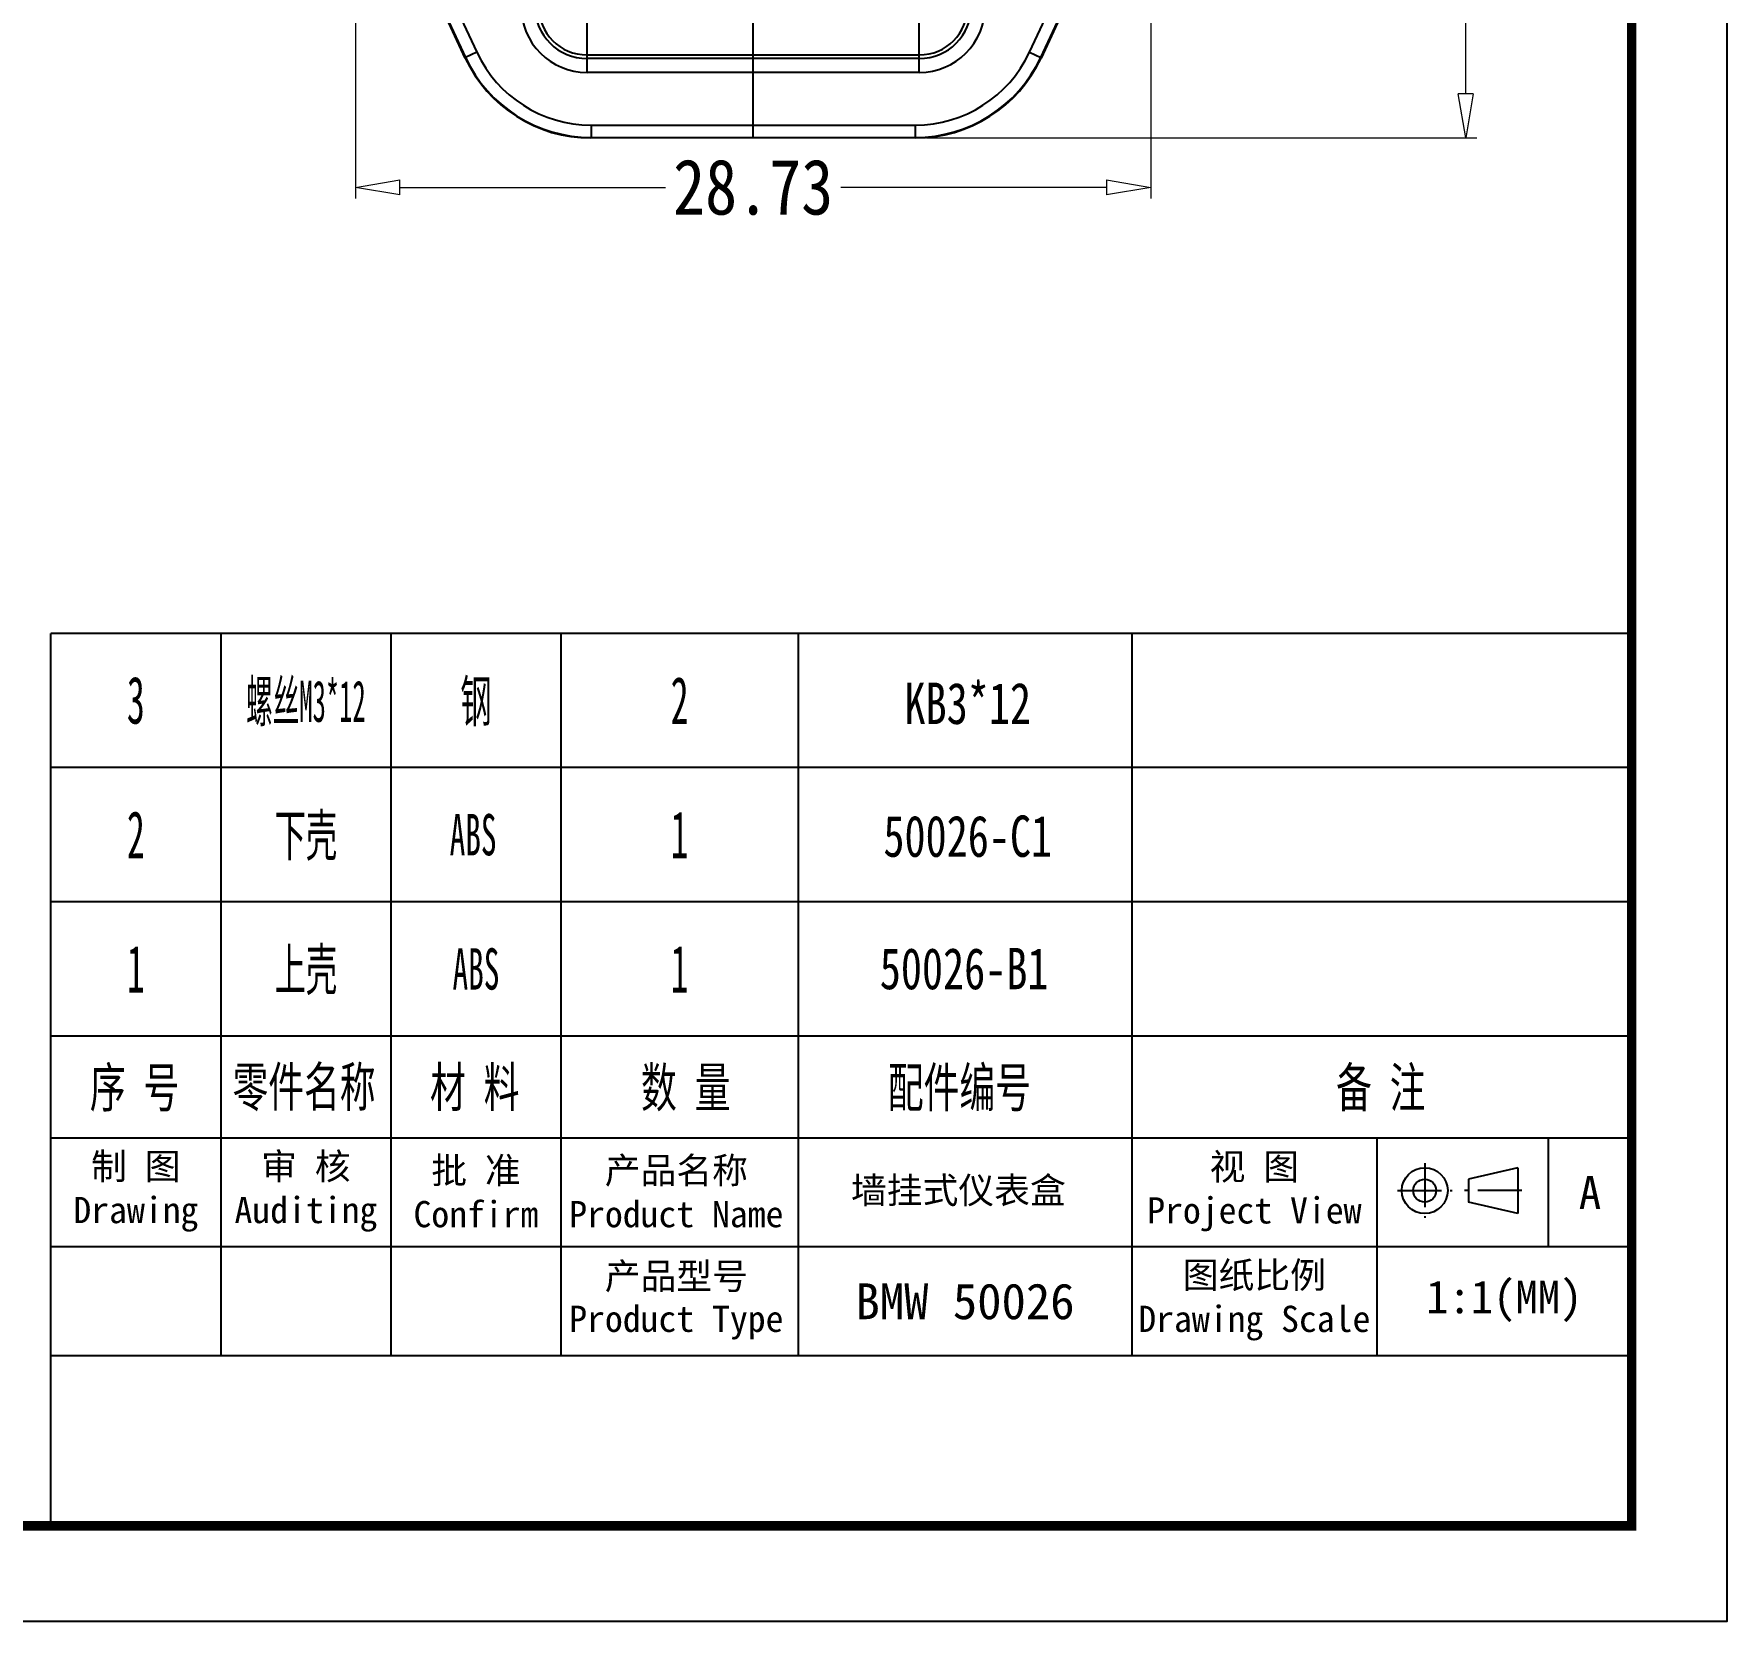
# Model space of a CAD drawing. Header units: millimetres. Extents: x -690 to 1788, y -2922 to -1928.
# Drawn here: x -551.6 to -490.5, y -2921.7 to -2864.4 of the extents above; entities that cross this region are included whole.
import ezdxf
from ezdxf.enums import TextEntityAlignment as Align

# ---------------------------------------------------------------- set-up
doc = ezdxf.new("R2010")
doc.units = ezdxf.units.MM
doc.linetypes.add('CENTER', pattern=[50.8, 31.75, -6.35, 6.35, -6.35])
doc.layers.add('dim', color=3, linetype='Continuous', lineweight=9)
doc.layers.add('from', color=7, linetype='Continuous')
doc.styles.add('FFS', font='', dxfattribs={"width": 0.85})
doc.styles.add('宋体', font='SimSun.ttf')
doc.styles.get('FFS').set_extended_font_data('FangSong_GB2312')
doc.dimstyles.new('YanXiu', dxfattribs={"dimtxt": 2.5, "dimasz": 2.2, "dimexe": 1, "dimexo": 0.6, "dimgap": 0.66, "dimtad": 0, "dimzin": 9, "dimdsep": 46, "dimtxsty": 'FFS', "dimblk": 'CLOSEDBLANK', "dimcen": 0, "dimclrd": 256, "dimclre": 131, "dimclrt": 42, "dimazin": 0, "dimtfac": 1, "dimtofl": 0, "dimtmove": 0, "dimatfit": 3, "dimldrblk": 'CLOSEDBLANK', "dimfxl": 1, "dimlwd": 5, "dimlwe": 5, "dimarcsym": 0})

# ---------------------------------------------------------------- blocks, each defined once
blk = doc.blocks.new('_ClosedBlank')
at = {"color": 0, "linetype": 'ByBlock', "lineweight": -2}
for p, q in [((-1, 0.167), (0, 0)), ((-1, 0.167), (-1, -0.167)), ((0, 0), (-1, -0.167))]:
    blk.add_line(p, q, dxfattribs=at)
blk = doc.blocks.new('*D12')
at = {"layer": 'Defpoints', "color": 0, "transparency": 16777216}
for p in [(3800.921, -2350.337, 0), (3829.651, -2350.337, 0), (3829.651, -2364.271)]:
    blk.add_point(p, dxfattribs=at)
at = {"layer": 'dim', "color": 131, "lineweight": 5, "transparency": 16777216}
for p, q in [((3800.921, -2350.737), (3800.921, -2364.67)), ((3829.651, -2350.737), (3829.651, -2364.67))]:
    blk.add_line(p, q, dxfattribs=at)
at = {"layer": 'dim', "lineweight": 5, "transparency": 16777216}
for p, q in [((3802.521, -2364.271), (3812.121, -2364.271)), ((3828.051, -2364.271), (3818.452, -2364.271))]:
    blk.add_line(p, q, dxfattribs=at)
at = {"layer": 'dim', "lineweight": 5, "transparency": 16777216, "xscale": 1.6, "yscale": 1.6, "zscale": 1.6, "rotation": 180}
blk.add_blockref('_ClosedBlank', (3800.921, -2364.271), dxfattribs=at)
at = {"layer": 'dim', "lineweight": 5, "transparency": 16777216, "xscale": 1.6, "yscale": 1.6, "zscale": 1.6}
blk.add_blockref('_ClosedBlank', (3829.651, -2364.271), dxfattribs=at)
at = {"layer": 'dim', "color": 42, "transparency": 16777216, "insert": (3815.286, -2364.271), "char_height": 2, "attachment_point": 5, "style": 'FFS'}
blk.add_mtext('28.73', dxfattribs=at)
blk = doc.blocks.new('*D16')
at = {"layer": 'Defpoints', "color": 0, "transparency": 16777216}
for p in [(3821.151, -2295.188), (3841.019, -2295.188), (3821.151, -2362.488)]:
    blk.add_point(p, dxfattribs=at)
at = {"layer": 'dim', "color": 131, "lineweight": 5, "transparency": 16777216}
for p, q in [((3821.551, -2295.188), (3841.419, -2295.188)), ((3821.551, -2362.488), (3841.419, -2362.488))]:
    blk.add_line(p, q, dxfattribs=at)
at = {"layer": 'dim', "lineweight": 5, "transparency": 16777216}
for p, q in [((3841.019, -2296.788), (3841.019, -2326.269)), ((3841.019, -2360.888), (3841.019, -2331.406))]:
    blk.add_line(p, q, dxfattribs=at)
at = {"layer": 'dim', "lineweight": 5, "transparency": 16777216, "xscale": 1.6, "yscale": 1.6, "zscale": 1.6}
for p, rotation in [((3841.019, -2295.188), 90), ((3841.019, -2362.488), 270)]:
    blk.add_blockref('_ClosedBlank', p, dxfattribs=dict(at, rotation=rotation))
at = {"layer": 'dim', "color": 42, "transparency": 16777216, "insert": (3841.019, -2328.838), "char_height": 2, "attachment_point": 5, "rotation": 90, "style": 'FFS'}
blk.add_mtext('67.3', dxfattribs=at)
blk = doc.blocks.new('*u21')
at = {"color": 1, "linetype": 'CENTER', "ltscale": 0.144}
blk.add_line((0, -33.65), (0, 33.65), dxfattribs=at)
at = {"color": 7, "linetype": 'Continuous'}
for p, q in [((-12.027, -26.158, 0), (-9.977, -30.555, 0)), ((9.977, -30.555, 0), (12.027, -26.158, 0)), ((-10.396, -30.763, 0), (-12.447, -26.366, 0)), ((-12.435, -26.348, 0), (-10.385, -30.745, 0)), ((10.385, -30.745, 0), (12.435, -26.348, 0)), ((12.447, -26.366, 0), (10.396, -30.763, 0)), ((-9.977, -30.555, 0), (-10.385, -30.745, 0)), ((9.977, -30.555, 0), (10.385, -30.745, 0)), ((-10.385, -30.745, 0), (-10.396, -30.763, 0)), ((-6, -31.282, 0), (-6, -30.65, 0)), ((-6, -30.65, 0), (6, -30.65, 0)), ((6, -30.782, 0), (-6, -30.782, 0)), ((6, -31.282, 0), (6, -30.65, 0)), ((10.396, -30.763, 0), (10.385, -30.745, 0)), ((6, -31.282, 0), (-6, -31.282, 0)), ((-5.853, -33.632, 0), (-5.865, -33.65, 0)), ((-5.854, -33.182, 0), (-5.854, -33.632, 0)), ((-5.854, -33.182, 0), (5.853, -33.182, 0)), ((-5.853, -33.632, 0), (5.853, -33.632, 0)), ((5.853, -33.182, 0), (5.853, -33.632, 0)), ((5.865, -33.65, 0), (5.853, -33.632, 0)), ((5.865, -33.65, 0), (-5.865, -33.65, 0))]:
    blk.add_line(p, q, dxfattribs=at)
at = {"color": 1, "linetype": 'CENTER', "ltscale": 0.07}
for p, q in [((-6, -30.825, 0), (-6, -26.975, 0)), ((6, -30.825, 0), (6, -26.975, 0))]:
    blk.add_line(p, q, dxfattribs=at)
at = {"color": 7, "linetype": 'Continuous'}
for centre, radius, start, end in [((-6, -28.9, 0), 2.382, 90, 270), ((6, -28.9, 0), 2.382, 270, 90), ((-6, -28.9, 0), 1.882, 90, 270), ((-6, -28.9, 0), 1.75, 90, 270), ((6, -28.9, 0), 1.882, 270, 90), ((6, -28.9, 0), 1.75, 270, 90), ((-5.854, -28.632, 0), 4.55, 204.99975, 270.00025), ((5.854, -28.632, 0), 4.55, 269.99975, 335.00025), ((-5.865, -28.65, 0), 5, 204.99636, 270.00331), ((-5.854, -28.632, 0), 5, 204.99633, 270.00335), ((5.853, -28.632, 0), 5, 269.99666, 335.00367), ((5.865, -28.65, 0), 5, 269.99669, 335.00364)]:
    blk.add_arc(centre, radius, start, end, dxfattribs=at)
at = {"layer": 'dim'}
dim = blk.add_linear_dim(base=(25.733, 33.65, 0), p1=(5.865, -33.65, 0), p2=(5.865, 33.65, 0), angle=90, dimstyle='YanXiu', override={"dimtxt": 2, "dimasz": 1.6, "dimexe": 0.3998, "dimexo": 0.3998, "dimgap": 0.3998}, dxfattribs=at)
dim.commit()
dim.dimension.update_dxf_attribs({"geometry": '*D16', "text_midpoint": (25.733, 0, 0), "insert": (-3815.286, 2328.838)})
dim = blk.add_linear_dim(base=(14.365, -35.433, 0), p1=(-14.365, -21.5, 0), p2=(14.365, -21.5, 0), dimstyle='YanXiu', override={"dimtxt": 2, "dimasz": 1.6, "dimexe": 0.3998, "dimexo": 0.3998, "dimgap": 0.3998}, dxfattribs=at)
dim.commit()
dim.dimension.update_dxf_attribs({"geometry": '*D12', "text_midpoint": (0, -35.433, 0), "insert": (-3815.286, 2328.838)})

msp = doc.modelspace()

# ---------------------------------------------------------------- linework, layer by layer
at = {"layer": 'from'}
for p, q in [((-551.015, -2918.27, 0), (-551.015, -2886.038, 0)), ((-493.923, -2886.038, 0), (-551.015, -2886.038, 0)), ((-544.873, -2886.038, 0), (-544.873, -2912.128, 0)), ((-538.732, -2886.038, 0), (-538.732, -2912.128, 0)), ((-532.591, -2886.038, 0), (-532.591, -2912.128, 0)), ((-524.023, -2886.038, 0), (-524.023, -2912.128, 0)), ((-511.977, -2886.038, 0), (-511.977, -2912.128, 0)), ((-493.923, -2890.886, 0), (-551.015, -2890.886, 0)), ((-493.923, -2895.734, 0), (-551.015, -2895.734, 0)), ((-493.923, -2900.583, 0), (-551.015, -2900.583, 0)), ((-493.923, -2904.267, 0), (-551.015, -2904.267, 0)), ((-503.125, -2904.267, 0), (-503.125, -2912.128, 0)), ((-496.937, -2904.267, 0), (-496.937, -2908.198, 0)), ((-498.03, -2905.337, 0), (-499.822, -2905.751, 0)), ((-499.822, -2905.751, 0), (-499.822, -2906.579, 0)), ((-498.03, -2905.337, 0), (-498.03, -2906.993, 0)), ((-498.03, -2906.993, 0), (-499.822, -2906.579, 0)), ((-493.923, -2908.198, 0), (-551.015, -2908.198, 0)), ((-493.923, -2912.128, 0), (-551.015, -2912.128, 0)), ((-493.923, -2918.27, 0), (-550.541, -2918.27, 0))]:
    msp.add_line(p, q, dxfattribs=at)
at = {"layer": 'from', "color": 1, "linetype": 'CENTER', "ltscale": 0.05}
for p, q in [((-501.397, -2905.179, 0), (-501.397, -2907.151, 0)), ((-502.382, -2906.165, 0), (-500.411, -2906.165, 0)), ((-497.892, -2906.165, 0), (-499.96, -2906.165, 0))]:
    msp.add_line(p, q, dxfattribs=at)
at = {"layer": 'from', "elevation": 0}
msp.add_lwpolyline([(-690.438, -2921.716), (-490.477, -2921.716), (-490.477, -2782.761), (-690.438, -2782.761)], close=True, dxfattribs=at)
at = {"layer": 'from', "const_width": 0.345, "elevation": 0}
msp.add_lwpolyline([(-686.992, -2918.27), (-686.992, -2786.207), (-493.923, -2786.207), (-493.923, -2918.27), (-686.992, -2918.27)], dxfattribs=at)
at = {"layer": 'from'}
for radius in [0.828, 0.414]:
    msp.add_circle((-501.397, -2906.165, 0), radius, dxfattribs=at)

# ---------------------------------------------------------------- block references
msp.add_blockref('*u21', (-525.651, -2834.495, 0))

# ---------------------------------------------------------------- texts
at = {"layer": 'from', "style": '宋体'}
for s, height, width, p in [('3', 1.706, 0.555556, (-547.944, -2888.462, 0)), ('螺丝M3*12', 1.4927, 0.472222, (-541.803, -2888.462, 0)), ('钢', 1.493, 0.555556, (-535.661, -2888.462, 0)), ('2', 1.706, 0.555556, (-528.307, -2888.462, 0)), ('KB3*12', 1.4927, 0.75, (-517.901, -2888.515, 0)), ('下壳', 1.4927, 0.555556, (-541.803, -2893.31, 0)), ('2', 1.706, 0.555556, (-547.944, -2893.31, 0)), ('ABS', 1.4927, 0.555556, (-535.765, -2893.31, 0)), ('1', 1.706, 0.555556, (-528.307, -2893.31, 0)), ('50026-C1', 1.4927, 0.75, (-517.901, -2893.363, 0)), ('上壳', 1.4927, 0.555556, (-541.803, -2898.158, 0)), ('1', 1.706, 0.555556, (-547.944, -2898.158, 0)), ('ABS', 1.4927, 0.555556, (-535.661, -2898.158, 0)), ('1', 1.706, 0.555556, (-528.307, -2898.158, 0)), ('50026-B1', 1.4927, 0.75, (-518.032, -2898.158, 0))]:
    msp.add_text(s, height=height, dxfattribs=dict(at, width=width)).set_placement(p, align=Align.MIDDLE)
at = {"layer": 'from', "style": '宋体', "width": 0.666667}
for s, p in [('序 号', (-549.605, -2903.152, 0)), ('零件名称', (-544.455, -2903.128, 0)), ('材 料', (-537.32, -2903.14, 0)), ('数 量', (-529.701, -2903.148, 0)), ('配件编号', (-520.788, -2903.148, 0)), ('备 注', (-504.601, -2903.152, 0))]:
    msp.add_text(s, height=1.4216, dxfattribs=at).set_placement(p)
at = {"layer": 'from', "style": '宋体'}
for s, height, p in [('墙挂式仪表盒', 0.9477, (-518.24, -2906.154, 0)), ('BMW 50026', 1.2924, (-518, -2910.163, 0))]:
    msp.add_text(s, height=height, dxfattribs=at).set_placement(p, align=Align.MIDDLE_CENTER)
at = {"layer": 'from', "attachment_point": 5, "style": '宋体'}
for s, insert, char_height in [('制 图\\PDrawing', (-547.944, -2906.233, 0), 0.9477), ('审 核\\PAuditing', (-541.803, -2906.233, 0), 0.9477), ('批 准\\PConfirm', (-535.661, -2906.233, 0), 0.9477), ('产品名称\\PProduct Name', (-528.425, -2906.233, 0), 0.94774), ('视 图\\PProject View', (-507.551, -2906.233, 0), 0.94774), ('{\\fSimSun|b0|i0|c134|p2;A}', (-495.43, -2906.233, 0), 1.18467), ('图纸比例\\PDrawing Scale', (-507.551, -2910.163, 0), 0.94774), ('1:1(MM)', (-498.524, -2910.163, 0), 1.1847)]:
    msp.add_mtext(s, dxfattribs=dict(at, insert=insert, char_height=char_height))
at = {"layer": 'from', "insert": (-528.425, -2910.163, 0), "char_height": 0.94774, "attachment_point": 5, "line_spacing_factor": 0.975, "style": '宋体'}
msp.add_mtext('产品型号\\PProduct Type', dxfattribs=at)

doc.saveas('drawing.dxf')
